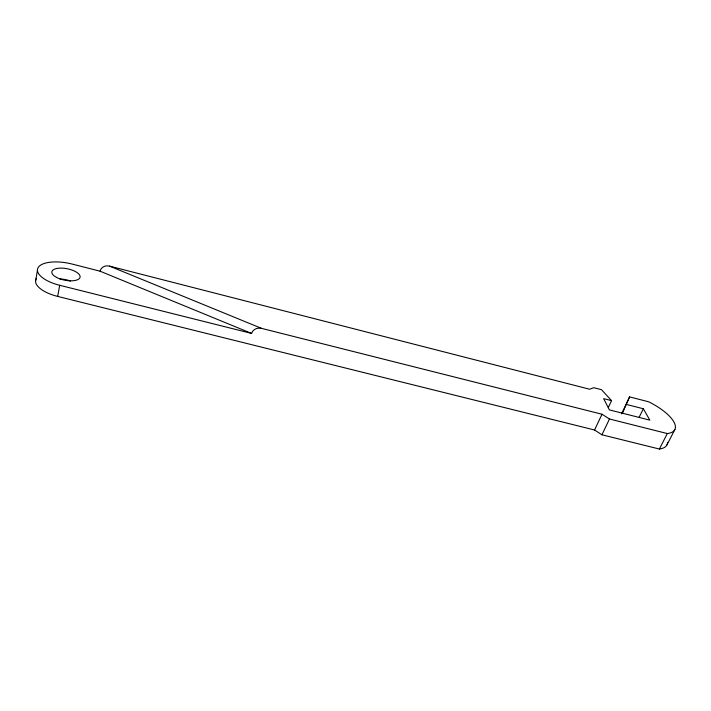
<?xml version="1.0" encoding="UTF-8"?>
<svg xmlns="http://www.w3.org/2000/svg" width="711" height="711" viewBox="0 0 711 711"><rect width="100%" height="100%" fill="white"/><g stroke="black" fill="none" stroke-linecap="round" stroke-linejoin="round"><path stroke-width="1.07" d="M35.55 281.414L37.425 270.358M57.68 296.416L59.697 285.289A28.76 11.714 10.9 0 1 38.101 267.647A28.76 11.714 10.9 0 1 72.069 264.048L100.073 271.193L251.587 333.423A8.185 7.279 7 0 1 261.532 328.366L602.013 414.237L609.487 419.001L667.318 433.55L659.381 449.041L601.933 434.785L594.547 429.995L57.68 296.416A28.609 11.909 10.6 0 1 36.394 278.383M622.507 413.064L629.573 396.898L648.654 401.795A37.31 13.82 25.2 0 1 667.318 433.55M621.565 413.855L629.573 396.898M594.547 429.995L602.013 414.237M608.367 407.332L611.549 400.64L601.497 389.681L593.756 387.691L589.668 389.237L109.521 266.118A8.265 7.208 23.3 0 0 100.073 271.193M601.933 434.785L609.487 419.001M639.136 417.277L643.339 408.763L626.658 404.497M667.025 444.775L674.908 429.471M59.697 285.289L251.587 333.423M611.549 400.64L603.639 398.622L609.389 409.9L649.845 420.148L643.339 408.763M109.521 266.118L261.532 328.366M59.875 278.97A14.3 5.955 10.6 0 1 70.496 281.041M667.602 442.331A37.008 14.247 25.4 0 1 659.381 449.041M56.507 277.388A14.371 5.857 10.9 0 0 79.819 277.903A14.371 5.857 10.9 0 0 61.564 268.118A14.371 5.857 10.9 0 0 56.507 277.388"/></g></svg>
